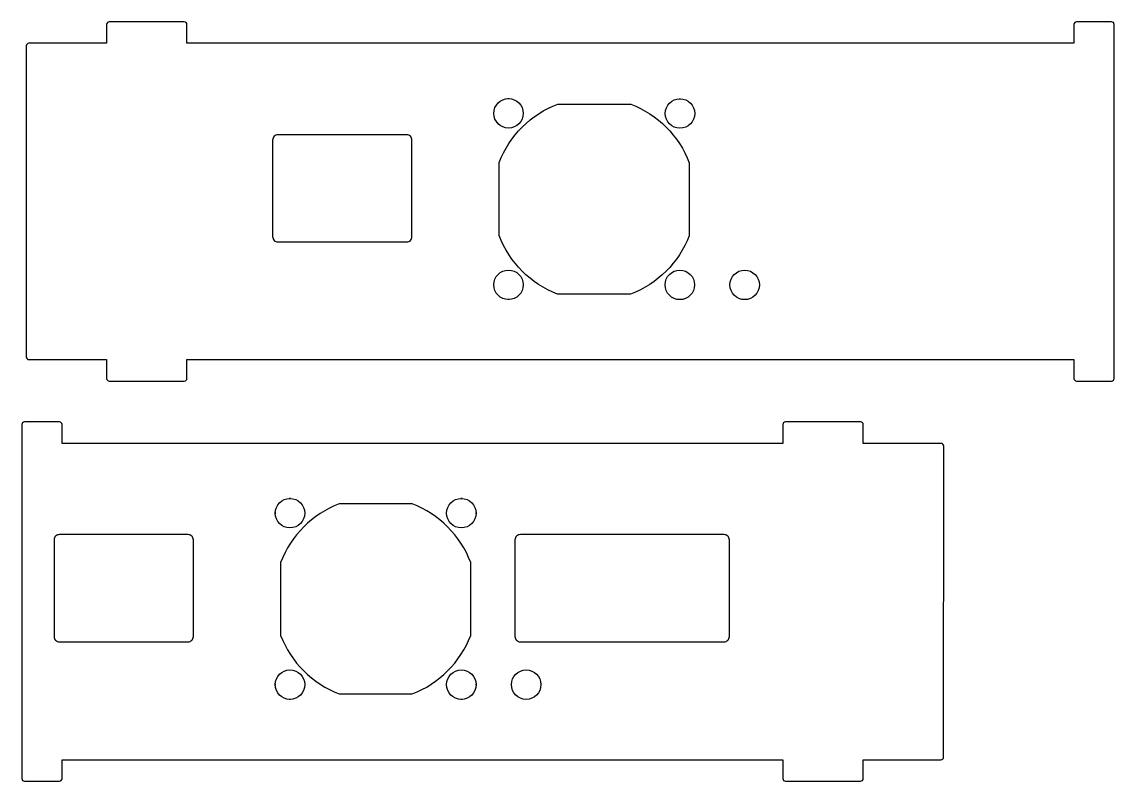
# Model space of a CAD drawing. Header units: millimetres. Extents: x 75 to 279, y -16 to 126.
import ezdxf

# ---------------------------------------------------------------- set-up
doc = ezdxf.new("R2010")
doc.units = ezdxf.units.MM

msp = doc.modelspace()

# ---------------------------------------------------------------- linework, layer by layer
for points in [[(278.76, 59.54), (278.76, 125.54, 0.414214), (278.26, 126.04), (271.76, 126.04, 0.414214), (271.26, 125.54), (271.26, 122.04), (105.76, 122.04), (105.76, 125.54, 0.414214), (105.26, 126.04), (91.26, 126.04, 0.414214), (90.76, 125.54), (90.76, 122.04), (76.26, 122.04, 0.414214), (75.76, 121.54), (75.76, 63.54, 0.414214), (76.26, 63.04), (90.76, 63.04), (90.76, 59.54, 0.414214), (91.26, 59.04), (105.26, 59.04, 0.414214), (105.76, 59.54), (105.76, 63.04), (271.26, 63.04), (271.26, 59.54, 0.414214), (271.76, 59.04), (278.26, 59.04, 0.414214)], [(174.94, 110.71), (188.56, 110.7, -0.21258), (199.48, 99.77), (199.47, 86.15, -0.21258), (188.54, 75.23), (174.92, 75.23, -0.21258), (164, 86.17), (164, 99.79, -0.21258)], [(147.74, 92.98), (147.74, 103.98, 0.414214), (146.74, 104.98), (122.74, 104.98, 0.414214), (121.74, 103.98), (121.74, 92.98), (121.74, 85.98, 0.414214), (122.74, 84.98), (146.74, 84.98, 0.414214), (147.74, 85.98)], [(81.94, 51.4), (75.44, 51.4, 0.414214), (74.94, 50.9), (74.94, -15.1, 0.414214), (75.44, -15.6), (81.94, -15.6, 0.414214), (82.44, -15.1), (82.44, -11.6), (216.94, -11.6), (216.94, -15.1, 0.414214), (217.44, -15.6), (231.44, -15.6, 0.414214), (231.94, -15.1), (231.94, -11.6), (246.44, -11.6, 0.414117), (246.94, -11.1), (246.96, 46.9, 0.414311), (246.46, 47.4), (231.94, 47.4), (231.94, 50.9, 0.414214), (231.44, 51.4), (217.44, 51.4, 0.414214), (216.94, 50.9), (216.94, 47.4), (82.44, 47.4), (82.44, 50.9, 0.414214), (81.94, 51.4, 0.000075)], [(147.77, 36.14), (134.16, 36.14, 0.21258), (123.23, 25.21), (123.23, 11.6, 0.21258), (134.16, 0.67), (147.77, 0.67, 0.21258), (158.7, 11.6), (158.7, 25.21, 0.21258)], [(106.95, 18.4), (106.95, 29.4, 0.414214), (105.95, 30.4), (81.95, 30.4, 0.414214), (80.95, 29.4), (80.95, 18.4), (80.95, 11.4, 0.414214), (81.95, 10.4), (105.95, 10.4, 0.414214), (106.95, 11.4)], [(166.96, 18.4), (166.96, 11.4, 0.414214), (167.96, 10.4), (205.96, 10.4, 0.414214), (206.96, 11.4), (206.96, 18.4), (206.96, 29.4, 0.414214), (205.96, 30.4), (167.96, 30.4, 0.414214), (166.96, 29.4)]]:
    msp.add_lwpolyline(points, format="xyb", close=True)
for points in [[(165.63, 111.72), (165.89, 111.72)], [(197.62, 111.7), (197.87, 111.7)], [(163.01, 108.85), (163.01, 109.1)], [(200.49, 109.07), (200.49, 108.82)], [(162.99, 76.86), (162.99, 77.12)], [(200.47, 77.09), (200.47, 76.84)], [(165.86, 74.24), (165.61, 74.24)], [(197.84, 74.22), (197.59, 74.22)], [(125.1, 37.14), (124.85, 37.14)], [(157.08, 37.14), (156.83, 37.14)], [(122.23, 34.52), (122.23, 34.27)], [(159.7, 34.27), (159.7, 34.52)], [(122.23, 2.54), (122.23, 2.29)], [(159.7, 2.29), (159.7, 2.54)], [(124.85, -0.33), (125.1, -0.33)], [(156.83, -0.33), (157.08, -0.33)]]:
    msp.add_lwpolyline(points)
for centre in [(165.76, 108.97), (197.74, 108.95), (165.74, 76.99), (197.72, 76.97), (209.81, 76.97), (124.97, 34.39), (156.95, 34.39), (124.97, 2.41), (156.95, 2.41), (169.05, 2.41)]:
    msp.add_circle(centre, 2.75)

doc.saveas('drawing.dxf')
